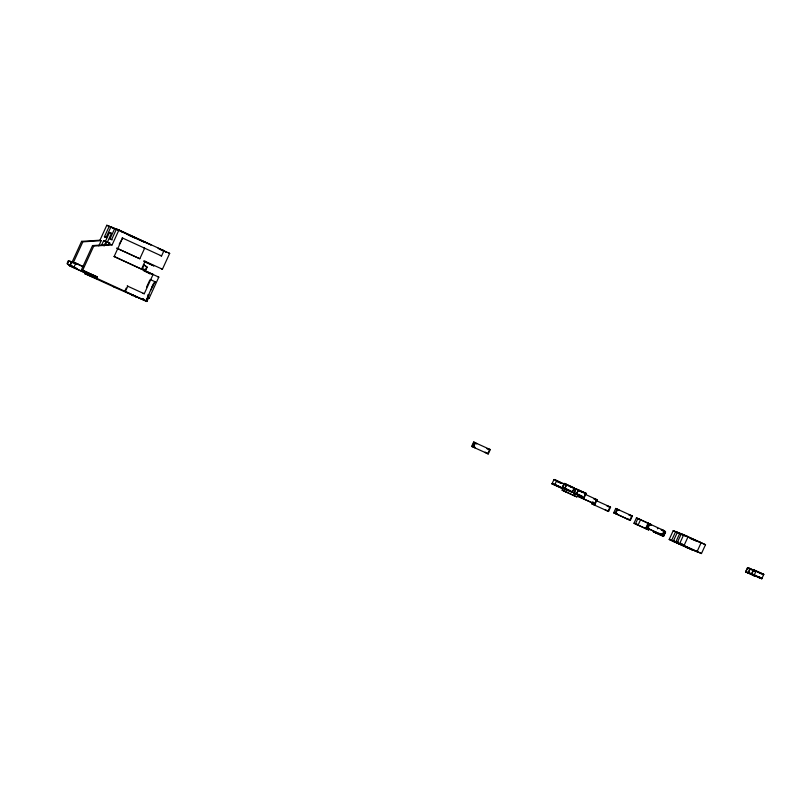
<?xml version="1.0" encoding="UTF-8"?>
<svg xmlns="http://www.w3.org/2000/svg" width="804" height="804" viewBox="0 0 804 804"><rect width="100%" height="100%" fill="white"/><g stroke="black" fill="none" stroke-linecap="round" stroke-linejoin="round"><path stroke-width="1.21" d="M133.595 295.52L132.891 295.772L132.64 294.626M150.077 279.45L155.272 281.842C151.363 287.943 148.609 294.204 146.418 301.188L142.006 298.455M90.48 274.697L89.857 274.717A4.834 4.764 -68.9 0 1 88.048 274.295L69.968 266.034L67.054 263.622L68.26 260.978L72.742 261.933L68.26 260.978M69.968 266.034L70.732 266.325L67.516 263.792L68.722 261.159M93.565 275.893L92.932 275.913A4.834 4.764 -68.9 0 1 91.123 275.481L73.043 267.219L70.129 264.807L71.345 262.164L70.591 264.988L73.807 267.521L75.827 263.119L70.863 262.174M72.048 262.235L81.616 241.351L99.957 240.215L101.183 240.687L98.812 245.883M73.285 262.717L82.842 241.833L101.183 240.687M93.033 275.903L92.661 276.717L96.812 278.325L97.415 277.008L81.465 269.762L92.54 245.572L110.882 244.436L112.108 244.908L118.952 229.964L163.976 250.677L161.564 255.953L160.328 255.471M81.465 269.762L82.691 270.234L93.766 246.054L112.108 244.908M115.072 287.49L84.661 273.631L85.264 272.305M99.957 240.215L106.801 225.261L115.967 229.301M85.887 274.104L86.49 272.787M106.63 237.783L104.43 236.768L109.264 226.215M101.616 245.089L103.666 240.607L110.037 243.26L109.344 242.999L108.319 245.23M84.661 273.631L88.812 275.229L89.184 274.425M148.318 243.773L110.952 226.869L106.118 237.421L104.43 236.768M89.947 274.717L89.576 275.531L96.982 278.707L92.661 276.717M105.435 241.29L109.465 232.497L111.465 233.271L107.434 242.064L109.203 242.748L108.178 244.989M104.078 246.034L106.128 241.562L106.741 241.803L105.203 245.16M104.731 245.16L106.269 241.803L103.666 240.607M91.887 276.425L92.792 275.591A4.834 4.764 -68.9 0 0 93.405 275.491M112.168 239.924L109.967 238.909L114.801 228.356M118.952 229.964L116.49 229.009L111.666 239.562L109.967 238.909M95.575 277.852L96.189 276.526M119.243 244.175L122.6 238.024L114.148 256.486L153.112 274.415L144.248 293.761L143.022 293.289M124.771 291.229L126.218 288.063M116.54 248.104L139.816 258.757L144.65 248.205L143.876 247.903M141.484 269.159L145.112 261.25M144.238 264.787L142.228 269.179L145.936 269.842L147.152 267.199L143.474 264.486L147.152 267.199M142.469 269.079L145.484 269.662L146.69 267.018M146.609 287.028L149.584 280.536M147.011 298.314L145.795 300.947L146.418 301.188M147.604 296.425L147.413 297.43L149.142 298.234L158.8 277.129L114.017 256.516M150.569 290.525L152.036 287.319L151.544 286.787M152.358 285.48L154.207 282.596M113.846 287.008L146.921 301.51L148.529 297.993L149.142 298.234M161.192 268.737L162.428 269.209L169.674 253.381L158.097 248.275L166.75 252.255L161.112 250.074M471.646 446.391L473.646 442.029L475.003 442.552L473.003 446.913L471.646 446.391L488.269 453.938L490.269 449.577L473.646 442.029M472.863 444.994L473.898 442.733M473.777 446.783L473.556 447.265L474.913 447.798L475.134 447.305L473.697 446.652L475.254 443.255L476.682 443.919L476.903 443.426L475.325 443.396M485.234 452.049L485.013 452.541L488.018 453.235L489.576 449.848L488.139 449.185L488.36 448.702L486.782 448.662M551.996 483.857L553.996 479.496L556.71 480.551L554.71 484.912L551.996 483.857L559.966 487.505L559.936 486.922M552.338 483.988L552.298 483.405L559.102 486.52M554.85 484.39L554.368 484.782L562.348 488.42L563.845 485.154M560.76 483.003L556.147 480.903L556.368 480.42L567.202 485.425M562.066 487.767L564.066 483.405L566.78 484.46L564.78 488.822L562.066 487.767L570.046 491.415L570.016 490.832M569.172 490.43L562.378 487.314L564.338 484.058M562.408 487.897L562.378 487.314M577.865 494.721L576.88 496.882L575.403 496.309L562.127 490.209L563.122 488.048M566.468 484.912L564.438 488.691L572.418 492.329L574.418 487.968L566.438 484.32L566.217 484.812L571.925 487.415M562.127 490.209L563.604 490.772L564.589 488.621M565.091 490.752L564.79 491.425L566.257 491.998L567.433 489.435M564.066 483.405L572.046 487.053L571.564 487.435M572.076 492.199L574.418 487.968M573.815 493.174L575.815 488.812L578.528 489.857L576.528 494.219L573.815 493.174L581.794 496.822L582.016 496.329L575.473 493.324M574.156 493.304L576.156 488.943M575.403 493.103L574.227 495.666L572.749 495.093M582.327 492.219L577.965 490.209L578.187 489.726L586.166 493.375L584.166 497.736L581.453 496.691M584.166 497.736L576.187 494.088L578.217 490.309L584.769 493.324M584.789 494.118L597.111 499.786L595.111 504.148L578.478 496.591L579.483 494.41M583.825 497.606L585.825 493.244M592.066 502.259L591.844 502.741L594.859 503.445L596.407 500.048L594.98 499.384L595.201 498.902L593.623 498.862M596.97 501.445L597.191 500.962L595.834 500.44L610.558 507.113L608.558 511.475L591.925 503.927L592.93 501.746M605.512 509.585L605.291 510.068L608.306 510.771L609.854 507.374L608.427 506.721L608.648 506.239L607.07 506.198M613.723 512.811L615.723 508.45L617.08 508.972L615.08 513.334L613.723 512.811L628.999 519.836L630.356 520.359L632.356 515.997L615.723 508.45M627.311 518.469L627.09 518.952L630.105 519.655L631.653 516.258L630.225 515.605L630.447 515.123L628.869 515.083M633.984 523.263L648.738 529.947L633.984 523.263L636.456 517.876L651.2 524.55L649.732 523.977M635.461 523.836L637.924 518.439M636.949 523.816L636.637 524.489L638.115 525.062L640.577 519.665L639.11 519.093M646.034 527.675L648.034 523.314L649.391 523.836L647.391 528.198L646.034 527.675L662.627 535.323M648.165 528.067L647.944 528.55L649.3 529.072L649.521 528.59L648.094 527.926L649.642 524.54L651.079 525.193L651.3 524.71L649.722 524.67M653.572 531.916L653.531 531.333M657.381 528.821L657.943 528.469M660.978 533.856L659.401 533.816L662.406 534.519L663.963 531.122L662.607 530.6M662.526 530.469L662.747 529.977L661.39 529.454M661.31 534.7L662.667 535.223L664.657 530.861L636.456 517.876M663.712 535.826L665.571 531.977L663.581 536.338L660.868 535.293M669.189 539.474L693.37 550.418L669.189 539.474L673.239 530.63L685.45 536.067M671.601 540.409L675.651 531.565M673.36 541.082L677.41 532.248L705.51 544.7L701.46 553.544L673.36 541.082L697.54 552.036M674.043 540.368L673.541 541.474L675.953 542.409L676.465 541.303M675.782 542.017L679.832 533.183M678.224 541.986L677.712 543.092L680.134 544.027L680.636 542.921M683.742 534.69L681.33 533.755L677.28 542.599L679.692 543.534L683.742 534.69L705.51 544.7M682.134 543.494L681.631 544.599L684.043 545.534L688.093 536.69L686.485 536.067M745.569 571.915L747.569 567.554L750.283 568.599L748.283 572.961L745.569 571.915L755.579 576.347L755.8 575.855L749.258 572.85M755.599 571.212L755.82 570.729L763.8 574.378L761.8 578.739L745.881 571.463L747.911 567.684M745.911 572.046L745.881 571.463M747.941 572.83L749.971 569.051L755.177 571.463M751.449 574.177L753.448 569.815L756.162 570.86L754.162 575.222L751.449 574.177L759.428 577.815L759.649 577.332L751.76 573.724L753.79 569.946M751.79 574.307L751.76 573.724M753.549 575.553L754.303 574.709M761.468 578.609L761.941 578.217L758.664 576.709M763.458 574.247L763.488 574.83L758.041 572.317M141.605 298.746C141.625 298.495 145.434 299.219 143.202 299.761M131.484 294.586L131.776 295.219L132.559 294.656M147.484 295.058L149.232 295.038M89.716 274.405L89.093 274.425A4.834 4.764 -68.9 0 1 87.284 273.993L88.048 274.295M75.797 263.692L77.646 264.013M71.325 262.355L75.827 263.119M76.41 263.933L78.42 264.315M149.433 244.285L151.122 244.939L116.49 229.009M162.75 250.195L163.976 250.677M168.448 252.908L169.674 253.381M108.037 242.486L108.721 242.758M81.616 241.351L82.842 241.833M92.54 245.572L93.766 246.054M151.876 273.943L153.112 274.415M149.112 273.38L150.348 273.852L143.846 270.868M157.574 276.646L158.8 277.129M154.659 281.601L155.272 281.842M152.84 285.561L153.463 285.802M152.036 287.319L152.659 287.561M73.043 267.219L73.807 267.521M147.815 296.555L148.428 296.797M91.123 275.481L90.36 275.189A4.834 4.764 -68.9 0 0 92.169 275.611M93.143 277.229L93.907 277.521L88.812 275.229M135.494 296.967L136.107 297.209M488.912 449.054L490.269 449.577M488.219 449.315L489.576 449.848M486.912 453.416L488.269 453.938M561.494 483.526L561.966 483.144L553.996 479.496M583.453 492.329L586.166 493.375M595.754 499.254L597.111 499.786M678.395 532.941L680.003 533.565M682.566 534.559L684.184 535.183M559.634 487.375L562.348 488.42M569.704 491.284L572.418 492.329M609.201 506.59L610.558 507.113M630.999 515.475L632.356 515.997M690.646 538.64L697.42 541.574M697.239 541.192L689.38 537.755M698.736 541.765L701.148 542.7L697.108 551.544L694.686 550.609M699.982 542.569L701.59 543.192M647.069 522.761L648.547 523.334L646.074 528.72L644.607 528.158M578.478 496.591L595.111 504.148M593.503 502.912L594.859 503.445M663.3 530.338L664.657 530.861M591.925 503.927L593.282 504.45M614.427 512.54L617.211 513.726L616.99 514.208L615.633 513.686L617.633 509.324L618.99 509.847L618.768 510.329L617.331 509.676M607.201 510.952L608.558 511.475M656.074 532.308L655.602 532.7L663.581 536.338M749.971 569.051L749.941 568.468L757.579 571.976M755.207 571.061L755.86 571.312M761.086 573.322L763.8 574.378M655.943 532.831L653.23 531.776L661.2 535.424L661.431 534.941L654.878 531.926M686.596 547.484L689.018 548.418M690.777 549.092L693.189 550.026M753.207 575.423L755.921 576.478L748.283 572.961M759.087 577.684L761.8 578.739M110.952 226.869L118.771 230.467M121.012 231.492L123.243 232.517M126.6 234.064L134.419 237.662M136.65 238.687L144.469 242.285M129.374 235.461L136.077 238.547M106.801 225.261L114.681 228.889M122.138 237.843L161.564 255.953M109.465 232.497L111.535 233.461M117.304 248.396L139.816 258.757M143.876 260.767L162.428 269.209M144.228 261.461L153.966 265.943L144.077 261.481M677.41 532.248L687.209 536.75M673.239 530.63L677.591 532.63M678.676 533.132L683.028 535.132M753.448 569.815L761.428 573.453M747.569 567.554L755.539 571.192M575.815 488.812L583.794 492.46M747.429 568.066L749.609 569.071M569.493 486.319L572.76 487.817M573.282 488.701L575.553 489.747M557.132 481.526L560.398 483.023M661.21 529.977L665.571 531.977M144.248 293.761L127.183 285.953L127.796 286.194L125.384 291.47L123.535 290.757L146.921 301.51M75.053 262.818L83.646 266.717M71.978 261.632L82.943 266.677M564.669 488.199L571.463 491.314M576.669 493.706L582.126 496.219M554.589 484.289L561.142 487.304M580.538 496.852L581.965 497.515L581.744 497.998L579.181 496.329M659.622 533.333L661.049 533.997M615.08 513.334L630.356 520.359M647.391 528.198L662.667 535.223M679.692 543.534L701.46 553.544M563.604 490.772L576.88 496.882M82.691 270.234L97.415 277.008M70.541 265.541L77.335 268.667M96.812 278.325L142.087 299.199M74.802 267.441L76.41 268.707M70.923 265.621L73.335 267.521M69.657 264.807L72.561 267.229M594.055 504.319L593.834 504.801L595.191 505.324L595.412 504.842L592.628 503.656L594.055 504.319"/></g></svg>
